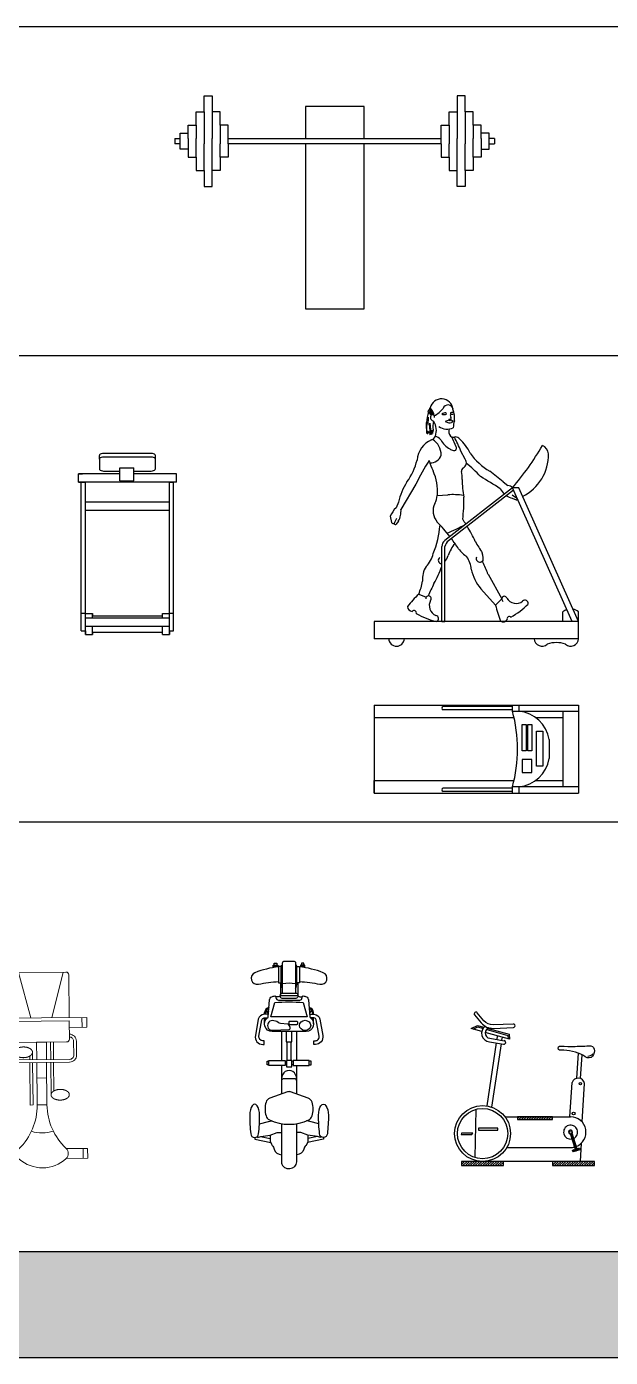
# Model space of a CAD drawing. Header units: millimetres. Extents: x 24547 to 62889, y 34568 to 56011.
# Drawn here: x 44350 to 48525, y 34568 to 44095 of the extents above; entities that cross this region are included whole.
import ezdxf

# ---------------------------------------------------------------- set-up
doc = ezdxf.new("R2010")
doc.units = ezdxf.units.MM
doc.layers.add('www.cad-blocks.net', color=7, linetype='Continuous')

# ---------------------------------------------------------------- blocks, each defined once
blk = doc.blocks.new('aparato 012')
at = {"linetype": 'Continuous'}
for p, q in [((-53.76, -2.54), (-53.76, 5.08)), ((-53.76, 5.08), (-49.95, 5.08)), ((-49.95, 5.08), (-49.95, -2.54)), ((22.44, 0), (-5.5, 0)), ((-5.5, 0), (-5.5, -15.24)), ((22.44, -15.24), (22.44, 0)), ((70.7, 5.08), (66.89, 5.08)), ((66.89, 5.08), (66.89, -2.54)), ((70.7, -2.54), (70.7, 5.08)), ((-57.57, -8.89), (-57.57, -2.54)), ((-57.57, -2.54), (-53.76, -2.54)), ((-53.76, -2.54), (-53.76, -15.24)), ((-46.14, -2.54), (-49.95, -2.54)), ((-49.95, -2.54), (-49.95, -15.24)), ((-46.14, -8.89), (-46.14, -2.54)), ((63.08, -8.89), (63.08, -2.54)), ((63.08, -2.54), (66.89, -2.54)), ((66.89, -2.54), (66.89, -15.24)), ((74.51, -2.54), (70.7, -2.54)), ((70.7, -2.54), (70.7, -15.24)), ((74.51, -8.89), (74.51, -2.54)), ((-65.19, -20.32), (-65.19, -12.7)), ((-65.19, -12.7), (-61.38, -12.7)), ((-61.38, -15.24), (-61.38, -8.89)), ((-61.38, -8.89), (-57.57, -8.89)), ((-57.57, -8.89), (-57.57, -15.24)), ((-42.33, -8.89), (-46.14, -8.89)), ((-46.14, -8.89), (-46.14, -15.24)), ((-42.33, -15.24), (-42.33, -8.89)), ((59.27, -15.24), (59.27, -8.89)), ((59.27, -8.89), (63.08, -8.89)), ((63.08, -8.89), (63.08, -15.24)), ((78.32, -8.89), (74.51, -8.89)), ((74.51, -8.89), (74.51, -15.24)), ((78.32, -15.24), (78.32, -8.89)), ((82.13, -12.7), (78.32, -12.7)), ((82.13, -20.32), (82.13, -12.7)), ((-67.73, -15.24), (-67.73, -17.78)), ((-67.73, -15.24), (-65.19, -15.24)), ((-65.19, -17.78), (-67.73, -17.78)), ((-61.38, -15.24), (-61.38, -17.78)), ((-61.38, -17.78), (-61.38, -24.13)), ((-57.57, -17.78), (-57.57, -15.24)), ((-57.57, -24.13), (-57.57, -17.78)), ((-53.76, -15.24), (-53.76, -17.78)), ((-53.76, -30.48), (-53.76, -17.78)), ((-49.95, -19.05), (-49.95, -15.24)), ((-49.95, -30.48), (-49.95, -17.78)), ((-46.14, -15.24), (-46.14, -17.78)), ((-46.14, -24.13), (-46.14, -17.78)), ((-42.33, -15.24), (8.47, -15.24)), ((-42.33, -17.78), (-42.33, -15.24)), ((8.47, -17.78), (-42.33, -17.78)), ((-42.33, -17.78), (-42.33, -24.13)), ((-5.5, -17.78), (-5.5, -96.52)), ((8.47, -15.24), (59.27, -15.24)), ((59.27, -17.78), (8.47, -17.78)), ((22.44, -96.52), (22.44, -17.78)), ((59.27, -17.78), (59.27, -15.24)), ((59.27, -17.78), (59.27, -24.13)), ((63.08, -15.24), (63.08, -17.78)), ((63.08, -24.13), (63.08, -17.78)), ((66.89, -19.05), (66.89, -15.24)), ((66.89, -30.48), (66.89, -17.78)), ((70.7, -15.24), (70.7, -17.78)), ((70.7, -30.48), (70.7, -17.78)), ((74.51, -17.78), (74.51, -15.24)), ((74.51, -24.13), (74.51, -17.78)), ((78.32, -15.24), (78.32, -17.78)), ((78.32, -17.78), (78.32, -24.13)), ((84.67, -15.24), (82.13, -15.24)), ((82.13, -17.78), (84.67, -17.78)), ((84.67, -15.24), (84.67, -17.78)), ((-61.38, -20.32), (-65.19, -20.32)), ((-61.38, -24.13), (-57.57, -24.13)), ((-57.57, -24.13), (-57.57, -30.48)), ((-42.33, -24.13), (-46.14, -24.13)), ((-46.14, -24.13), (-46.14, -30.48)), ((59.27, -24.13), (63.08, -24.13)), ((63.08, -24.13), (63.08, -30.48)), ((78.32, -24.13), (74.51, -24.13)), ((74.51, -24.13), (74.51, -30.48)), ((78.32, -20.32), (82.13, -20.32)), ((-57.57, -30.48), (-53.76, -30.48)), ((-53.76, -30.48), (-53.76, -38.1)), ((-49.95, -38.1), (-49.95, -30.48)), ((-46.14, -30.48), (-49.95, -30.48)), ((63.08, -30.48), (66.89, -30.48)), ((66.89, -38.1), (66.89, -30.48)), ((74.51, -30.48), (70.7, -30.48)), ((70.7, -30.48), (70.7, -38.1)), ((-53.76, -38.1), (-49.95, -38.1)), ((70.7, -38.1), (66.89, -38.1)), ((-5.5, -96.52), (22.44, -96.52))]:
    blk.add_line(p, q, dxfattribs=at)
blk = doc.blocks.new('A$C5682396C')
at = {"lineweight": 18}
for p, q in [((0.6143, 1.2686), (0.6136, 1.3386)), ((0.0318, 1.263), (0.0312, 1.333)), ((0.2641, 0.6461), (0.2618, 0.8788)), ((0.2911, 0.9506), (0.3611, 0.9513)), ((0.294, 0.6464), (0.2911, 0.9506)), ((0.3611, 0.9513), (0.364, 0.647)), ((0.4111, 0.9517), (0.3911, 0.9515)), ((0.3911, 0.9515), (0.394, 0.6473)), ((0.4111, 0.9517), (0.414, 0.6475)), ((0.2441, 0.6459), (0.2421, 0.851)), ((0.293, 0.7578), (0.363, 0.7585)), ((0.2455, 0.5009), (0.2442, 0.6259)), ((0.2655, 0.5011), (0.2642, 0.6261)), ((0.2955, 0.5014), (0.2942, 0.6264)), ((0.3642, 0.627), (0.3655, 0.5021)), ((0.3942, 0.6273), (0.3948, 0.5738)), ((0.4142, 0.6275), (0.4145, 0.6017)), ((0.3655, 0.5021), (0.2955, 0.5014)), ((0.0409, 0.325), (0.0403, 0.395)), ((0.6233, 0.3307), (0.6227, 0.4007)), ((0.5319, 0.3537), (0.1319, 0.3498)), ((0.2571, 0.3271), (0.1759, 0.0002)), ((0.4071, 0.3286), (0.4947, 0.0033))]:
    blk.add_line(p, q, dxfattribs=at)
for points in [[(0.1526, 1.2641), (0.0007, 1.2627), (0, 1.3327), (0.1533, 1.3342)], [(0.4914, 1.3374), (0.65, 1.339), (0.6506, 1.269), (0.4935, 1.2674)], [(0.5315, 0.3998), (0.6564, 0.401), (0.6571, 0.331), (0.0072, 0.3247), (0.0065, 0.3947), (0.1315, 0.3959)]]:
    blk.add_lwpolyline(points, dxfattribs=at)
at = {"lineweight": 18, "flags": 128}
for points in [[(0.131, 0.4448, -0.414214), (0.0805, 0.4943), (0.0795, 0.5943, -0.414214), (0.1291, 0.6447), (0.529, 0.6486, -0.414214), (0.5795, 0.5991), (0.5805, 0.4991, -0.414214), (0.531, 0.4486, -0.414214)], [(0.1308, 0.4648, -0.414214), (0.1005, 0.4945), (0.0995, 0.5945, -0.414214), (0.1293, 0.6248), (0.5292, 0.6286, -0.414214), (0.5595, 0.5989), (0.5605, 0.4989, -0.414214), (0.5308, 0.4686, -0.414214)], [(0.1319, 0.3498), (0.1307, 0.4798, -0.414214), (0.1505, 0.5), (0.5104, 0.5035, -0.414214), (0.5306, 0.4837), (0.5319, 0.3537)], [(0.5321, 0.3298), (0.5351, 0.0237, -0.414214), (0.5153, 0.0035), (0.1553, 0, -0.414214), (0.1351, 0.0198), (0.1321, 0.3259)]]:
    blk.add_lwpolyline(points, format="xyb", dxfattribs=at)
at = {"lineweight": 18}
for centre, radius, start, end in [((0.1886, 1.2988), 0.05, 132.6588, 226.79945), ((0.3242, 1.1517), 0.25, 90.55568, 132.6588), ((0.3242, 1.1517), 0.25, 48.45256, 90.55568), ((0.4568, 1.3014), 0.05, 314.31192, 48.45256), ((-0.1423, 0.9464), 0.4334, 0.55568, 46.79945), ((0.7945, 0.9555), 0.4334, 134.31192, 180.55568), ((0.3266, 0.9017), 0.25, 90.55568, 108.74453), ((0.3266, 0.9017), 0.25, 72.36684, 90.55568)]:
    blk.add_arc(centre, radius, start, end, dxfattribs=at)
for points in [[(0.2618, 0.8788), (0.2618, 0.8813), (0.2604, 0.8872), (0.2576, 0.8921), (0.2552, 0.8954), (0.2505, 0.9004), (0.2424, 0.906), (0.2326, 0.9106), (0.2217, 0.9139), (0.2062, 0.9166), (0.1962, 0.9165), (0.192, 0.9165), (0.1822, 0.9156), (0.1708, 0.9134), (0.16, 0.9099), (0.1525, 0.9062), (0.146, 0.9023), (0.1406, 0.8975), (0.1377, 0.8943), (0.1353, 0.8909), (0.1326, 0.886), (0.1314, 0.88), (0.1314, 0.8775), (0.1314, 0.875), (0.1328, 0.8691), (0.1355, 0.8642), (0.138, 0.8609), (0.1427, 0.856), (0.1508, 0.8503), (0.1606, 0.8458), (0.1715, 0.8424), (0.187, 0.8397), (0.197, 0.8398), (0.2011, 0.8399), (0.211, 0.8407), (0.2224, 0.8429), (0.2332, 0.8465), (0.2406, 0.8501), (0.2472, 0.854), (0.2526, 0.8588), (0.2555, 0.8621), (0.2579, 0.8654), (0.2606, 0.8703), (0.2618, 0.8763), (0.2618, 0.8788)], [(0.3948, 0.5738), (0.3948, 0.5714), (0.3962, 0.5654), (0.3989, 0.5605), (0.4013, 0.5572), (0.406, 0.5523), (0.4141, 0.5467), (0.424, 0.5421), (0.4349, 0.5387), (0.4504, 0.536), (0.4603, 0.5361), (0.4645, 0.5362), (0.4744, 0.537), (0.4857, 0.5392), (0.4966, 0.5428), (0.504, 0.5464), (0.5106, 0.5503), (0.516, 0.5551), (0.5189, 0.5584), (0.5213, 0.5617), (0.5239, 0.5666), (0.5252, 0.5726), (0.5252, 0.5751), (0.5251, 0.5776), (0.5237, 0.5835), (0.521, 0.5884), (0.5186, 0.5917), (0.5139, 0.5967), (0.5058, 0.6023), (0.496, 0.6069), (0.485, 0.6102), (0.4695, 0.6129), (0.4596, 0.6128), (0.4554, 0.6128), (0.4455, 0.6119), (0.4342, 0.6097), (0.4233, 0.6062), (0.4159, 0.6025), (0.4093, 0.5986), (0.404, 0.5938), (0.401, 0.5906), (0.3986, 0.5872), (0.396, 0.5823), (0.3947, 0.5763), (0.3948, 0.5738)]]:
    blk.add_open_spline(points, degree=2, knots=[0, 0, 0, 1, 2, 3, 4, 5, 6, 7, 8, 9, 9, 10, 11, 12, 13, 14, 15, 16, 17, 18, 19, 20, 20, 21, 22, 23, 24, 25, 26, 27, 28, 29, 29, 30, 31, 32, 33, 34, 35, 36, 37, 38, 39, 40, 40, 40], dxfattribs=at)
blk = doc.blocks.new('A$C462319B7')
at = {"xscale": 1000, "yscale": 1000, "zscale": 1000}
blk.add_blockref('A$C5682396C', (0, 0), dxfattribs=at)
blk = doc.blocks.new('A$C5AAA7C90')
for p, q in [((990, 618.7), (495, 618.7)), ((990, 596.2), (495, 596.2)), ((990, 585), (990, 630)), ((990, 585), (1462.5, 585)), ((1035, 630), (1035, 585)), ((1350, 585), (1350, 45)), ((0, 540), (1001.3, 540)), ((1156.9, 540), (1350, 540)), ((1251.6, 382.5), (1251.6, 247.5)), ((0, 90), (1001.3, 90)), ((0, 0), (0, 90)), ((990, 33.7), (495, 33.7)), ((990, 11.2), (495, 11.2)), ((1462.5, 45), (990, 45)), ((990, 0), (990, 45)), ((1035, 45), (1035, 0)), ((1156.9, 90), (1350, 90))]:
    blk.add_line(p, q)
for points in [[(0, 630), (1462.5, 630), (1462.5, 270), (1462.5, 0)], [(0, 630), (0, 270), (0, 0), (1462.5, 0)]]:
    blk.add_lwpolyline(points)
for points in [[(1058.5, 489.5), (1088, 489.5), (1088, 303), (1058.5, 303)], [(1099.7, 489.5), (1129.2, 489.5), (1129.2, 303), (1099.7, 303)], [(1163.1, 442.6), (1206.4, 442.6), (1206.4, 191.3), (1163.1, 191.3)], [(1058.5, 146.4), (1129.2, 146.4), (1129.2, 239.6), (1058.5, 239.6)]]:
    blk.add_lwpolyline(points, close=True)
for centre, radius, start, end in [((495.7, 607.5), 11.3, 93.43566, 266.56434), ((12.4, 315), 1014.2, 344.56071, 15.43929), ((1017.1, 348.7), 236.9, 8.18954, 85.66419), ((1017.1, 281.2), 236.9, 274.33581, 351.81046), ((495.7, 22.5), 11.3, 93.43566, 266.56434)]:
    blk.add_arc(centre, radius, start, end)
blk = doc.blocks.new('A$C2A200C82')
for p, q in [((387, 1582.3), (390, 1640.7)), ((388.6, 1676.1), (409, 1653.2)), ((394.1, 1682.8), (412.9, 1658.8)), ((415.6, 1679.1), (400.5, 1699.2)), ((402.5, 1684.8), (424.6, 1655.5)), ((543.8, 1656.4), (549.3, 1637.2)), ((379.5, 1525.8), (374.9, 1602.6)), ((376.4, 1527.8), (382.6, 1523.7)), ((384.5, 1522.5), (382.4, 1541.3)), ((382.4, 1541.3), (389, 1525.8)), ((389, 1525.8), (395.5, 1538.4)), ((395.5, 1538.4), (400.5, 1513.9)), ((400, 1595.7), (406.8, 1528.8)), ((400.5, 1513.9), (400, 1595.7)), ((406.8, 1528.8), (413.4, 1516.8)), ((413.2, 1546.4), (418.7, 1523)), ((413.4, 1516.8), (413.2, 1546.4)), ((418.7, 1523), (422.2, 1548.2)), ((422.2, 1548.2), (420.5, 1535.6)), ((530, 1616.7), (507.9, 1607.6)), ((507.9, 1607.6), (534, 1598.9)), ((553.2, 1619.3), (562.8, 1613.9)), ((562.8, 1613.9), (553.3, 1601.1)), ((382.6, 1523.7), (384.5, 1522.5)), ((587.4, 1428.4), (556.3, 1498.5)), ((652.2, 1338.2), (620.2, 1396.4)), ((299.8, 1159.4), (192.4, 979.2)), ((923.1, 1177), (956.3, 1151.1)), ((452.6, 1078), (526.9, 1084.1)), ((990, 1133), (506.9, 756.8)), ((997.5, 1116.3), (532.8, 754.5)), ((1018.4, 1060.7), (988.5, 1082.1)), ((988.6, 1059), (1015.7, 1047)), ((1417.5, 176.8), (990, 1133)), ((1035, 1133), (990, 1133)), ((1462.5, 176.8), (1035, 1133)), ((174.2, 1030.5), (157.6, 991.8)), ((116.4, 930.2), (125.9, 886.2)), ((146.9, 882.7), (162.7, 915.9)), ((173.9, 895.6), (155.9, 872)), ((484.4, 176.8), (484.4, 714.7)), ((506.9, 176.8), (506.9, 713.4)), ((815.2, 515.7), (913.4, 340.2)), ((869, 293.6), (764.7, 411.5)), ((319.5, 373), (373.2, 350.1)), ((913.4, 340.2), (869, 293.6)), ((1350, 221.8), (1350, 245.3)), ((1350, 176.8), (1350, 221.8)), ((1462.5, 53), (1462.5, 245.3)), ((0, 176.8), (0, 53)), ((1462.5, 176.8), (0, 176.8)), ((484.4, 176.8), (506.9, 176.8)), ((1462.5, 53), (0, 53))]:
    blk.add_line(p, q)
for centre, radius, start, end in [((482.1, 1687.5), 83.2, 6.11281, 166.63093), ((528.9, 1691.3), 36.4, 7.98307, 162.58471), ((739.8, 1572.6), 366.2, 163.58358, 187.02704), ((394.1, 1682.8), 8.67, 13.14507, 230.50918), ((408.7, 1696.2), 13, 125.73783, 241.50604), ((328.5, 1632.3), 104, 9.39035, 45.70091), ((432.7, 1638.6), 28.8, 158.27003, 257.56365), ((418.5, 1642.5), 14.3, 338.3034, 151.8997), ((313.5, 1853.4), 235.7, 299.95633, 320.07332), ((508.2, 1635.2), 35.5, 79.43699, 130.05322), ((501.8, 1690.5), 32.5, 239.61183, 287.47794), ((511.6, 1665.2), 5.79, 269.14483, 57.97387), ((542, 1632.1), 8.94, 216.87066, 34.33332), ((551.9, 1666.5), 5.79, 131.30919, 280.13823), ((560.1, 1637.5), 35.5, 69.9898, 109.84607), ((557.5, 1693), 32.5, 261.80512, 299.28873), ((403.4, 1635.8), 172.4, 352.94912, 20.54998), ((536.4, 1571.7), 116.5, 160.57311, 191.64556), ((329, 1545.8), 117, 339.48902, 33.5536), ((522.2, 1652.9), 99, 233.67938, 296.10312), ((534.1, 1606.3), 11.2, 45.59186, 111.79878), ((540.6, 1626.8), 28.7, 256.74914, 296.29348), ((595.7, 1538.1), 60.5, 163.62572, 215.52525), ((551.5, 1608.3), 11.2, 81.24384, 147.45076), ((1108.5, 1494.7), 547.2, 167.3363, 172.71263), ((479, 1319.7), 171.6, 113.38792, 175.64016), ((395.7, 1520.2), 45.5, 289.46159, 340.27093), ((348.2, 1368.9), 131.9, 359.14812, 57.90576), ((390.4, 1390.9), 123.7, 45.19799, 67.08232), ((628.5, 1560.1), 171.5, 208.35511, 239.44911), ((568.8, 1539.3), 42.7, 238.35711, 286.68122), ((151.9, 1238.5), 494.2, 18.63561, 31.66084), ((579.5, 1453.8), 44.6, 41.66205, 87.94172), ((409.1, 1256.6), 304.9, 24.25798, 48.07159), ((-633.5, 2507.9), 2127.4, 319.73967, 329.7692), ((1177.8, 1371.9), 70.2, 4.74947, 67.56565), ((403, 1395.4), 82.1, 267.39735, 339.7383), ((579.8, 1468.9), 68.3, 235.68852, 260.02192), ((573.7, 1419.9), 19.2, 252.63442, 306.81005), ((564.9, 1418.4), 24.6, 325.80731, 23.97322), ((618.3, 1313.4), 42, 298.75695, 36.10729), ((1080.8, 1669.6), 487.6, 216.14893, 238.67313), ((913.1, 1371.8), 334.8, 296.45519, 1.00212), ((-139.2, 1443.2), 460.5, 324.49108, 346.12843), ((1652.2, 518.3), 1496.7, 147.13437, 154.63564), ((675.2, 1391.2), 286.7, 192.22819, 208.17916), ((101.4, 1109.9), 352.7, 355.05952, 24.4415), ((646.9, 1256.2), 22.1, 112.31241, 195.99535), ((462.7, 1210.6), 167.7, 354.25646, 13.62333), ((8.9, 510.7), 1030.6, 43.09158, 50.95777), ((-80.3, 11.1), 1538.2, 49.28449, 53.84143), ((650.6, 914.7), 490.3, 147.82502, 166.33361), ((1471.1, 1213.8), 841.9, 181.35825, 190.03243), ((-1836.6, -3147.9), 5077.7, 57.34641, 59.2243), ((904.7, 971.1), 187.3, 61.94041, 74.01228), ((275, 1104.4), 179.5, 332.75132, 352.04134), ((561.7, 596.6), 488.7, 80.76414, 94.0757), ((-279.5, 1034.6), 922.2, 352.15228, 2.01855), ((1023.5, 1190.3), 135.9, 207.66406, 228.36157), ((1023.5, 1190.3), 135.9, 236.09151, 255.11472), ((1016, 1054.1), 7.09, 267.39309, 70.40546), ((1023.1, 1071.9), 12.1, 247.0176, 268.18523), ((289.7, 859.1), 187.3, 134.85428, 157.6917), ((57.8, 965.1), 135.3, 329.05178, 5.95774), ((548.1, 969), 125.4, 154.90471, 219.60909), ((137.3, 890.2), 12.1, 199.34688, 321.84896), ((152.2, 878), 7.09, 138.4611, 301.47347), ((-201.5, 920.5), 675.5, 337.56378, 355.52906), ((-431.5, 26.2), 1234.6, 37.9032, 44.3394), ((-40501, 89524.1), 97740.8, 294.817059, 294.899194), ((-252.5, 302.3), 1074.1, 32.13919, 34.37157), ((-252.5, 302.3), 1074.1, 24.60908, 31.18659), ((-431.5, 26.2), 1234.6, 32.92363, 37.07934), ((539.5, 712.3), 55.1, 126.21739, 177.53524), ((572.2, 701), 66.4, 126.31049, 169.19947), ((959.8, 478.2), 462.9, 145.78433, 158.33853), ((844.7, 887.7), 306.2, 218.45121, 233.99203), ((2439.6, 1756.6), 1989.3, 210.41208, 213.16966), ((661.5, 630), 119.3, 346.28954, 18.70839), ((242.9, 700.4), 183.8, 314.93037, 348.17035), ((483.4, 615.6), 24.1, 121.41934, 272.36503), ((432.2, 674.2), 100.5, 317.98185, 345.54), ((500.7, 533.7), 195.4, 5.11696, 32.95766), ((756.1, 627.9), 25.6, 160.5878, 340.95059), ((-334.8, 62), 1236.2, 21.53151, 25.88591), ((515, 478.1), 169.5, 147.08764, 183.84072), ((-165.5, 792.3), 686.5, 329.88261, 341.2055), ((1008.1, 619.4), 320.2, 192.31649, 220.50068), ((6.1, 511.7), 342.8, 336.13604, 352.47275), ((2022.9, -355.5), 1785.5, 153.26124, 156.37311), ((1024.7, -349.7), 1009.7, 134.29518, 141.11433), ((390.2, 341.1), 19.2, 319.35738, 185.67644), ((472.5, 291.5), 77.2, 151.36352, 247.16149), ((1850.3, 531.1), 1009.7, 193.60927, 200.42842), ((932.5, 338), 19.2, 18.67147, 244.99054), ((1017.1, 383.6), 77.2, 210.67761, 306.47559), ((710.3, 685.9), 548.5, 299.40084, 315.61428), ((1080.1, 306.7), 22.6, 348.70879, 139.17098), ((274.6, 285.5), 35.9, 182.17816, 268.19547), ((285.9, 238.1), 17, 346.74217, 137.3361), ((576, 709.7), 548.5, 240.08675, 256.30019), ((438.6, 198.1), 22.6, 289.3947, 79.85689), ((921.3, 210.3), 35.9, 241.49225, 327.50956), ((967.8, 195.9), 17, 46.05626, 196.65019), ((1406.3, 182.4), 84.4, 108.651, 131.7732), ((1406.3, 182.4), 84.4, 48.2268, 78.54673), ((161.1, 56.3), 56.2, 183.34688, 356.65312), ((1201.7, 56), 56, 183.0092, 311.56164), ((1304.1, -157.3), 183.4, 69.13759, 110.86241), ((1406.6, 56), 56, 228.43836, 356.9908)]:
    blk.add_arc(centre, radius, start, end)
blk = doc.blocks.new('A$C3A6A3270')
at = {"linetype": 'Continuous'}
for p, q in [((151.5, 1285.6), (150, 1281)), ((150, 1255), (150, 1281)), ((151.5, 1259.6), (150, 1255)), ((150, 1255), (150, 1185)), ((155.7, 1289.8), (151.5, 1285.6)), ((155.7, 1263.8), (151.5, 1259.6)), ((162.4, 1293.1), (155.7, 1289.8)), ((162.4, 1267.1), (155.7, 1263.8)), ((170.7, 1295.2), (162.4, 1293.1)), ((170.7, 1269.3), (162.4, 1267.1)), ((180, 1296), (170.7, 1295.2)), ((180, 1270), (170.7, 1269.3)), ((520, 1296), (180, 1296)), ((520, 1270), (180, 1270)), ((529.3, 1295.2), (520, 1296)), ((529.3, 1269.3), (520, 1270)), ((537.6, 1293.1), (529.3, 1295.2)), ((537.6, 1267.1), (529.3, 1269.3)), ((544.3, 1289.8), (537.6, 1293.1)), ((544.3, 1263.8), (537.6, 1267.1)), ((548.5, 1285.6), (544.3, 1289.8)), ((548.5, 1259.6), (544.3, 1263.8)), ((550, 1281), (548.5, 1285.6)), ((550, 1255), (548.5, 1259.6)), ((550, 1255), (550, 1281)), ((550, 1185), (550, 1255)), ((1.5, 1150), (0, 1150)), ((0, 1150), (30, 1150)), ((0, 1090), (0, 1150)), ((5.7, 1150), (1.5, 1150)), ((12.4, 1150), (5.7, 1150)), ((20.7, 1150), (12.4, 1150)), ((30, 1150), (20.7, 1150)), ((295, 1150), (30, 1150)), ((150, 1185), (151.5, 1180.4)), ((151.5, 1180.4), (155.7, 1176.2)), ((155.7, 1176.2), (162.4, 1172.9)), ((162.4, 1172.9), (170.7, 1170.7)), ((170.7, 1170.7), (180, 1170)), ((180, 1170), (295, 1170)), ((295, 1192.8), (395, 1192.8)), ((295, 1117.8), (295, 1192.8)), ((395, 1117.8), (395, 1192.8)), ((395, 1170), (520, 1170)), ((670, 1150), (395, 1150)), ((520, 1170), (529.3, 1170.7)), ((529.3, 1170.7), (537.6, 1172.9)), ((537.6, 1172.9), (544.3, 1176.2)), ((544.3, 1176.2), (548.5, 1180.4)), ((548.5, 1180.4), (550, 1185)), ((679.3, 1150), (670, 1150)), ((687.6, 1150), (679.3, 1150)), ((694.3, 1150), (687.6, 1150)), ((698.5, 1150), (694.3, 1150)), ((700, 1150), (698.5, 1150)), ((700, 1090), (700, 1150)), ((1.5, 1090), (0, 1090)), ((0, 1090), (20, 1090)), ((5.7, 1090), (1.5, 1090)), ((12.4, 1090), (5.7, 1090)), ((20.7, 1090), (12.4, 1090)), ((20, 1090), (50, 1090)), ((20, 153.4), (20, 1090)), ((30, 1090), (20.7, 1090)), ((670, 1090), (30, 1090)), ((50, 153.4), (50, 1090)), ((295, 1111), (295, 1117.8)), ((295, 1105.5), (295, 1111)), ((295, 1102), (295, 1105.5)), ((295, 1100.8), (295, 1102)), ((295, 1100.8), (395, 1100.8)), ((395, 1111), (395, 1117.8)), ((395, 1105.5), (395, 1111)), ((395, 1102), (395, 1105.5)), ((395, 1100.8), (395, 1102)), ((650, 1090), (680, 1090)), ((650, 153.4), (650, 1090)), ((679.3, 1090), (670, 1090)), ((687.6, 1090), (679.3, 1090)), ((680, 153.4), (680, 1090)), ((694.3, 1090), (687.6, 1090)), ((698.5, 1090), (694.3, 1090)), ((700, 1090), (698.5, 1090)), ((50, 949.8), (650, 949.8)), ((50, 890.2), (650, 890.2)), ((20, 153.4), (50, 153.4)), ((20, 122.8), (20, 153.4)), ((20, 92.4), (20, 122.8)), ((50, 122.8), (50, 153.4)), ((50, 150), (100, 150)), ((50, 92.4), (50, 122.8)), ((50, 119.8), (650, 119.8)), ((100, 146.3), (100, 150)), ((100, 150), (100, 146.3)), ((100, 135.7), (100, 146.3)), ((100, 146.3), (100, 135.7)), ((100, 135.7), (100, 134.5)), ((100, 119.8), (100, 135.7)), ((100, 131.6), (100, 134.5)), ((100, 134.5), (600, 134.5)), ((100, 134.5), (600, 134.5)), ((100, 123.1), (100, 131.6)), ((100, 119.8), (100, 123.1)), ((600, 150), (650, 150)), ((600, 146.3), (600, 150)), ((600, 135.7), (600, 146.3)), ((600, 119.8), (600, 135.7)), ((650, 153.4), (680, 153.4)), ((650, 122.8), (650, 153.4)), ((650, 92.4), (650, 122.8)), ((680, 122.8), (680, 153.4)), ((680, 92.4), (680, 122.8)), ((20, 65.2), (20, 92.4)), ((20, 43.6), (20, 65.2)), ((20, 29.8), (20, 43.6)), ((20, 25), (20, 29.8)), ((20, 25), (50, 25)), ((50, 65.2), (50, 92.4)), ((50, 43.6), (50, 65.2)), ((50, 60.2), (650, 60.2)), ((50, 29.8), (50, 43.6)), ((50, 25), (50, 29.8)), ((50, 14.3), (50, 25)), ((50, 25), (50, 14.3)), ((50, 3.7), (50, 14.3)), ((50, 14.3), (50, 3.7)), ((50, 0), (50, 3.7)), ((50, 3.7), (50, 0)), ((50, 0), (100, 0)), ((100, 51.8), (100, 60.2)), ((100, 56.6), (100, 60.2)), ((100, 40), (100, 56.6)), ((100, 30.9), (100, 51.8)), ((100, 26.9), (100, 40)), ((100, 18.4), (100, 26.9)), ((100, 14.3), (100, 26.9)), ((100, 15.5), (100, 18.4)), ((100, 15.5), (100, 14.3)), ((100, 15.5), (600, 15.5)), ((100, 3.7), (100, 14.3)), ((100, 14.3), (100, 3.7)), ((100, 0), (100, 3.7)), ((100, 3.7), (100, 0)), ((600, 51.8), (600, 60.2)), ((600, 30.9), (600, 51.8)), ((600, 14.3), (600, 30.9)), ((600, 3.7), (600, 14.3)), ((600, 0), (600, 3.7)), ((600, 0), (650, 0)), ((650, 65.2), (650, 92.4)), ((650, 43.6), (650, 65.2)), ((650, 29.8), (650, 43.6)), ((650, 25), (650, 29.8)), ((650, 14.3), (650, 25)), ((650, 25), (650, 14.3)), ((650, 25), (680, 25)), ((650, 3.7), (650, 14.3)), ((650, 14.3), (650, 3.7)), ((650, 0), (650, 3.7)), ((650, 3.7), (650, 0)), ((680, 65.2), (680, 92.4)), ((680, 43.6), (680, 65.2)), ((680, 29.8), (680, 43.6)), ((680, 25), (680, 29.8))]:
    blk.add_line(p, q, dxfattribs=at)
blk = doc.blocks.new('A$C1AA20D8C')
for p, q in [((353, 443.9), (363, 427)), ((359.2, 447.6), (371, 427.7)), ((381.4, 456.7), (369, 456.7)), ((381.4, 450.2), (369, 450.2)), ((450.4, 456.7), (407.8, 456.7)), ((424.7, 450.2), (407.8, 450.2)), ((245.8, 219.7), (245.8, 342.9)), ((713.1, 335.7), (504.6, 335.7)), ((713.1, 295.8), (579.1, 295.8)), ((717.7, 310.3), (717.7, 300.2)), ((743.5, 310.3), (743.5, 300.2)), ((952.2, 335.7), (748, 335.7)), ((844.1, 324), (844.1, 239)), ((1436.8, 335.7), (1164.2, 335.7)), ((1485, 275.2), (1485, 287.7)), ((504.6, 226.9), (713.1, 226.9)), ((713.1, 266.8), (579.1, 266.8)), ((717.7, 252.3), (717.7, 262.4)), ((743.5, 252.3), (743.5, 262.4)), ((748, 226.9), (952.2, 226.9)), ((1164.2, 226.9), (1436.8, 226.9)), ((353, 118.7), (363, 135.6)), ((359.2, 115), (371, 134.9)), ((381.4, 112.4), (369, 112.4)), ((381.4, 105.9), (369, 105.9)), ((424.7, 112.4), (407.8, 112.4)), ((450.4, 105.9), (407.8, 105.9))]:
    blk.add_line(p, q)
for points in [[(146.9, 356.2, -0.032457), (166.1, 501, 0.915879), (83.4, 525.2, 0.065102), (41.7, 356.2)], [(381.4, 428.5), (381.4, 459, -0.363337), (417, 501.5), (534.1, 522.4, -0.466989), (596.7, 470), (596.7, 458.3), (570.3, 458.3), (570.3, 470, 0.466989), (538.7, 496.4), (421.6, 475.5, 0.363337), (407.8, 459), (407.8, 435.9)], [(1104.1, 562.6, -0.027759), (1237.1, 555.2, -0.398009), (1263.4, 527.3, -0.398009), (1237.1, 499.5, -0.027759), (1104.1, 492.1)], [(1247.6, 416.5), (1277, 416.5, -0.174278), (1320, 401, 0.110391), (1346.3, 387.6, -0.341689), (1386.8, 335.7, -0.341689)], [(230, 235.2), (14.3, 235.2, -0.414214), (0, 249.6), (0, 313, -0.414214), (14.3, 327.4), (230, 327.4)], [(199, 327.4, 0.089812), (156.2, 337), (39.2, 337, 0.319458), (27.8, 327.4)], [(156.2, 343.2), (239.6, 343.2, 0.414214), (255.8, 359.4), (255.8, 375.2)], [(199, 235.2, -0.089812), (156.2, 225.6), (39.2, 225.6, -0.319458), (27.8, 235.2)], [(41.7, 206.4, 0.065102), (83.4, 37.4, 0.915879), (166.1, 61.6, -0.032457), (146.9, 206.4)], [(156.2, 219.4), (239.6, 219.4, -0.414214), (255.8, 203.2), (255.8, 187.4)], [(1247.6, 146.1), (1277, 146.1, 0.174278), (1320, 161.6, -0.110391), (1346.3, 175, 0.341689), (1386.8, 226.9, 0.341689)], [(381.4, 134.1), (381.4, 103.6, 0.363337), (417, 61.1), (534.1, 40.2, 0.466989), (596.7, 92.6), (596.7, 104.2), (570.3, 104.2), (570.3, 92.6, -0.466989), (538.7, 66.2), (421.6, 87.1, -0.363337), (407.8, 103.6), (407.8, 126.7)], [(1104.1, 0, 0.027759), (1237.1, 7.4, 0.398009), (1263.4, 35.3, 0.398009), (1237.1, 63.1, 0.027759), (1104.1, 70.5)]]:
    blk.add_lwpolyline(points, format="xyb")
for points in [[(1166, 493.7), (1148.5, 429.3), (1144.6, 404.4)], [(1253.9, 506.4), (1264.5, 506.4), (1255.7, 484), (1247.6, 416.5), (1227.1, 366.2), (1227.1, 335.7)], [(1256, 484.7), (1269.7, 416.5)], [(1263.4, 527.3), (1276.2, 527.3), (1299.3, 412.7)], [(29.2, 387.8), (14.2, 387.8), (14.2, 369.9), (29.2, 369.9)], [(47.2, 395.1), (29.2, 395.1), (29.2, 362.5), (42.4, 362.5)], [(38.5, 395.1), (38.5, 362.5)], [(743.5, 425.4), (743.5, 438.3), (717.7, 438.3), (717.7, 425.4)], [(39.2, 337), (39.2, 356.2), (156.2, 356.2), (156.2, 337)], [(29.2, 174.8), (14.2, 174.8), (14.2, 192.7), (29.2, 192.7)], [(47.2, 167.5), (29.2, 167.5), (29.2, 200.1), (42.4, 200.1)], [(38.5, 167.5), (38.5, 200.1)], [(39.2, 225.6), (39.2, 206.4), (156.2, 206.4), (156.2, 225.6)], [(1253.9, 56.2), (1264.5, 56.2), (1255.7, 78.6), (1247.6, 146.1), (1227.1, 196.4), (1227.1, 226.9)], [(743.5, 137.2), (743.5, 124.3), (717.7, 124.3), (717.7, 137.2)], [(1166, 68.9), (1148.5, 133.3), (1144.6, 158.2)], [(1256, 77.9), (1269.7, 146.1)], [(1263.4, 35.3), (1276.2, 35.3), (1299.3, 149.9)]]:
    blk.add_lwpolyline(points)
for points in [[(279.4, 281.3), (279.4, 357.7, 0.414214), (262.1, 375), (257.7, 375, -0.414214), (250.2, 382.5, -0.118121), (255.5, 404.8, -0.260664), (278.5, 420.2), (398.5, 429.9, 0.21828), (406.7, 434.5, -0.72566), (504.6, 402.6), (504.6, 281.3), (504.6, 160, -0.72566), (406.7, 128.1, 0.21828), (398.5, 132.7), (278.5, 142.4, -0.260664), (255.5, 157.8, -0.118121), (250.2, 180.1, -0.414214), (257.7, 187.6), (262.1, 187.6, 0.414214), (279.4, 204.9)], [(297.5, 382.4), (399.6, 410.8), (399.6, 151.8), (297.5, 180.2, -0.055459)], [(981.3, 418.1), (936.8, 292.2, 0.171461), (936.8, 270.4), (981.3, 144.5, 0.240849), (1011.1, 116.4, 0.145285), (1108.9, 116.6, 0.21059), (1136.5, 140.2, 0.228481), (1136.5, 422.4, 0.21059), (1108.9, 446, 0.145285), (1011.1, 446.2, 0.240849)], [(255.2, 219.7), (242.3, 219.7, -0.414214), (230, 232), (230, 330.6, -0.414214), (242.3, 342.9), (255.2, 342.9, -0.414214), (267.5, 330.6), (267.5, 232, -0.414214)], [(451.3, 269.9), (446.2, 219.6, -0.134621), (439.5, 202.5, 0.166544), (426.8, 162.3, 1.021213), (496, 163.8), (491.1, 281.2, 0.401971), (483.2, 288.7, 0.164298), (456.9, 279.9, 0.207213)], [(450, 281.3), (437, 281.3, -0.414214), (431.1, 287.2), (431.1, 335.2, -0.414214), (437, 341.2), (450, 341.2, -0.414214), (455.9, 335.2), (455.9, 287.2, -0.414214)]]:
    blk.add_lwpolyline(points, format="xyb", close=True)
for points in [[(748, 425.4), (713.1, 425.4), (713.1, 310.3), (748, 310.3)], [(504.6, 260.7), (579.1, 260.7), (579.1, 301.9), (504.6, 301.9)], [(713.1, 262.4), (758.6, 262.4), (758.6, 300.2), (713.1, 300.2)], [(748, 137.2), (713.1, 137.2), (713.1, 252.3), (748, 252.3)]]:
    blk.add_lwpolyline(points, close=True)
for centre, radius, start, end in [((373.4, 415.3), 41.7, 96.03079, 167.05822), ((373.4, 415.3), 35.2, 125.40794, 163.67115), ((373.4, 415.3), 35.2, 96.03079, 113.70916), ((413.4, 281.3), 254.2, 169.56257, 190.43743), ((173.4, 324.3), 10.6, 77.22505, 163.00314), ((856.1, 324), 11.9, 90, 180), ((1436.8, 287.6), 48.2, 0, 90), ((173.4, 238.3), 10.6, 196.99686, 282.77495), ((856.1, 239), 11.9, 180, 270), ((1436.8, 275), 48.2, 270, 0), ((373.4, 147.3), 41.7, 192.94178, 263.96921), ((373.4, 147.3), 35.2, 196.32885, 234.59206), ((373.4, 147.3), 35.2, 246.29084, 263.96921)]:
    blk.add_arc(centre, radius, start, end)
at = {"extrusion": (0, 0, -1)}
blk.add_ellipse((1104.1, 527.3), major_axis=(78.9, 0), ratio=0.446783, start_param=1.570796, end_param=4.712389, dxfattribs=at)
blk.add_ellipse((460.7, 396.1), major_axis=(0, -39.8), ratio=0.917922)
for centre, major_axis, ratio in [((844.1, 281.3), (60.7, 0), 0.896589), ((1104.1, 35.3), (78.9, 0), 0.446783)]:
    blk.add_ellipse(centre, major_axis=major_axis, ratio=ratio, start_param=1.570796, end_param=4.712389)
blk = doc.blocks.new('A$C4F055E98')
h = blk.add_hatch()
h.set_pattern_fill('ANSI31', color=256, scale=50, style=0)
h.set_pattern_definition([(45, (-8980.1255, -4491.924), (-4.4194174, 4.4194174), [])])
h.paths.add_polyline_path([(349.8, 165), (349.8, 175), (224.8, 175), (224.8, 165)])
h.paths.add_polyline_path([(175, 0), (175, 15), (25, 15), (25, 0)])
h.paths.add_polyline_path([(500, 0), (500, 15), (350, 15), (350, 0)])
for p, q in [((114.7, 487.8), (190, 466.4)), ((116, 213.7), (150, 439.4)), ((124.4, 443.8), (175.3, 435.1)), ((125.9, 456.2), (177.4, 447.4)), ((133.1, 209.4), (167.3, 436.5)), ((151.9, 451.8), (153.8, 464.5)), ((169.1, 448.8), (170.8, 459.8)), ((190, 466.4), (191.2, 454)), ((436.9, 312.8), (442.9, 402.3)), ((450.4, 311.9), (456.1, 396.6)), ((411.8, 175), (420.1, 297.4)), ((455.7, 156.8), (465, 294.4)), ((75.5, 201.6), (71.8, 29.5)), ((180, 175), (414.8, 175)), ((413.2, 115.3), (430.9, 58.7)), ((414.3, 115), (431.9, 59)), ((418.1, 116.2), (435.7, 60.2)), ((418.9, 117.1), (436.6, 60.4)), ((186.6, 65), (414.8, 65)), ((421.3, 54.1), (422.3, 56)), ((422.4, 50.7), (421.3, 54.1)), ((422.3, 56), (445.2, 63.1)), ((424.3, 49.8), (422.4, 50.7)), ((431, 51.9), (424.2, 56.6)), ((447.2, 56.9), (424.3, 49.8)), ((426.2, 50.4), (429, 58.1)), ((429, 58.1), (435.7, 53.3)), ((433.8, 59.6), (431, 51.9)), ((440.5, 54.8), (433.8, 59.6)), ((435.7, 53.3), (438.5, 61)), ((438.5, 61), (445.3, 56.3)), ((443.3, 62.5), (440.5, 54.8)), ((445.2, 63.1), (447.1, 62.2)), ((447.1, 62.2), (448.2, 58.8)), ((448.2, 58.8), (447.2, 56.9)), ((450, 15), (453.2, 80.6)), ((350, 15), (175, 15))]:
    blk.add_line(p, q)
blk.add_lwpolyline([(104.5, 519), (81.1, 547.3, 1), (71.4, 539.3), (94.9, 511, 0.232604), (138.6, 491.5), (210.1, 494.2, 1), (209.6, 506.7), (138.1, 504, -0.232604)], format="xyb", close=True)
for points in [[(59.6, 491), (82.1, 502.2), (105, 495.7)], [(97, 480.5), (59.6, 491)], [(66.8, 489), (82.6, 496.9), (101.6, 491.5)], [(120.3, 491.4), (194.6, 470.3), (196.4, 452.6), (109.1, 477.1)]]:
    blk.add_lwpolyline(points)
blk.add_lwpolyline([(379.3, 427.9, 0.0201), (430.6, 427, 0.006551), (487.1, 429, -0.399378), (500, 411.5, -0.226728), (488.1, 387.4, -0.34118), (461.2, 394.1, 0.122533), (379.8, 413.9, -1.353748), (379.3, 427.9)], format="xyb")
for points in [[(224.8, 165), (349.8, 165), (349.8, 175), (224.8, 175)], [(22.9, 111.9), (62.1, 111.9), (64.6, 116.1), (24.4, 116.1)], [(85, 127.6), (154.3, 127.6), (154.3, 133.9), (85, 133.9)], [(25, 0), (175, 0), (175, 15), (25, 15)], [(350, 0), (500, 0), (500, 15), (350, 15)]]:
    blk.add_lwpolyline(points, close=True)
for centre, radius in [((449.9, 293.8), 4.11), ((100, 115), 100), ((100, 115), 90), ((425.5, 186.8), 5.08), ((414.8, 120), 5)]:
    blk.add_circle(centre, radius)
for centre, radius, start, end in [((127.1, 474.4), 30.7, 126.5236, 264.8666), ((127.1, 474.4), 18.2, 90, 266.2268), ((176.4, 441.3), 6.25, 260.3076, 80.3076), ((476.5, 415), 23, 270.6843, 318.9346), ((442.1, 290.2), 23.2, 10.3339, 161.9716), ((414.8, 120), 25, 294.3049, 280.5207), ((414.8, 120), 55, 290.5396, 90), ((414.8, 120), 7, 312.7897, 262.0358), ((414.8, 120), 55, 270, 284.286)]:
    blk.add_arc(centre, radius, start, end)
blk = doc.blocks.new('FORMAT')
at = {"layer": 'www.cad-blocks.net', "true_color": 0x546d8e}
h = blk.add_hatch(color=155, dxfattribs=at)
h.set_gradient(color1=(68, 68, 68), color2=(84, 109, 142), tint=1)
h.paths.add_polyline_path([(28248.9, 35325.8), (28248.9, 34567.8), (62888.5, 34567.8), (62888.5, 35325.8)])
at = {"layer": 'www.cad-blocks.net', "color": 155, "true_color": 0x546d8e}
for p, q in [((28248.9, 44094.9), (62888.5, 44094.9)), ((28248.9, 41740), (62888.5, 41740)), ((28248.9, 38401.8), (62888.5, 38401.8)), ((28248.9, 35325.8), (62888.5, 35325.8)), ((28248.9, 35325.8), (62888.5, 35325.8)), ((28248.9, 34567.8), (62888.5, 34567.8))]:
    blk.add_line(p, q, dxfattribs=at)

msp = doc.modelspace()

# ---------------------------------------------------------------- block references
for name, p in [('FORMAT', (0, 0)), ('A$C2A200C82', (46834.5, 39659.1)), ('A$C3A6A3270', (44720.7, 39743.3)), ('A$C5AAA7C90', (46834.5, 38608.1))]:
    msp.add_blockref(name, p)
for name, p, xscale, yscale, zscale in [('aparato 012', (46426.8, 43522.5), 15, 15, 15), ('A$C4F055E98', (47410.9, 35940.4), 2, 2, 2)]:
    msp.add_blockref(name, p, dxfattribs=dict(xscale=xscale, yscale=yscale, zscale=zscale))
for name, p, rotation in [('A$C1AA20D8C', (45945.6, 37405.3), 270), ('A$C462319B7', (44786.7, 37326.3), 180)]:
    msp.add_blockref(name, p, dxfattribs=dict(rotation=rotation))

doc.saveas('drawing.dxf')
